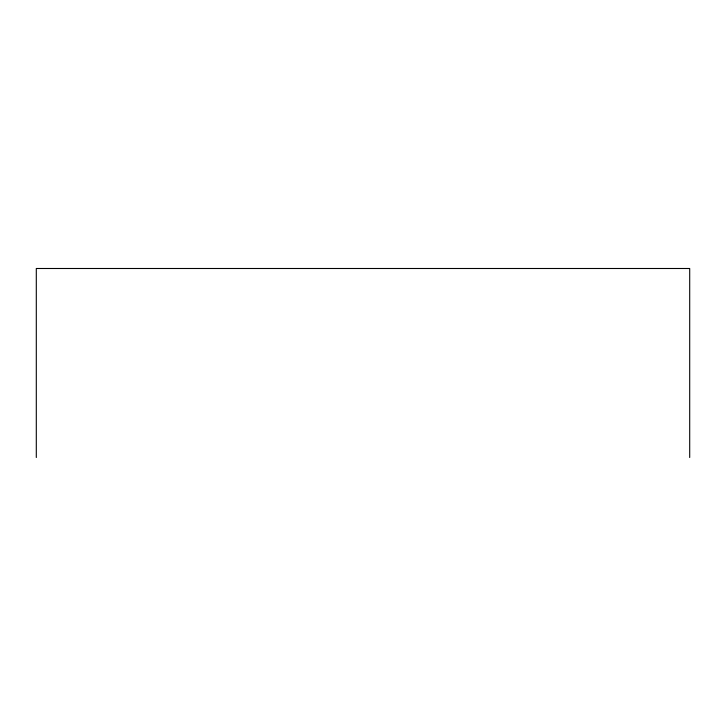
<?xml version="1.0" encoding="UTF-8"?>
<svg xmlns="http://www.w3.org/2000/svg" width="726" height="726" viewBox="0 0 726 726"><rect width="100%" height="100%" fill="white"/><g stroke="black" fill="none" stroke-linecap="round" stroke-linejoin="round"><path stroke-width="1.09" d="M689.7 457.507L689.7 268.493L36.3 268.493L36.3 457.507"/></g></svg>
